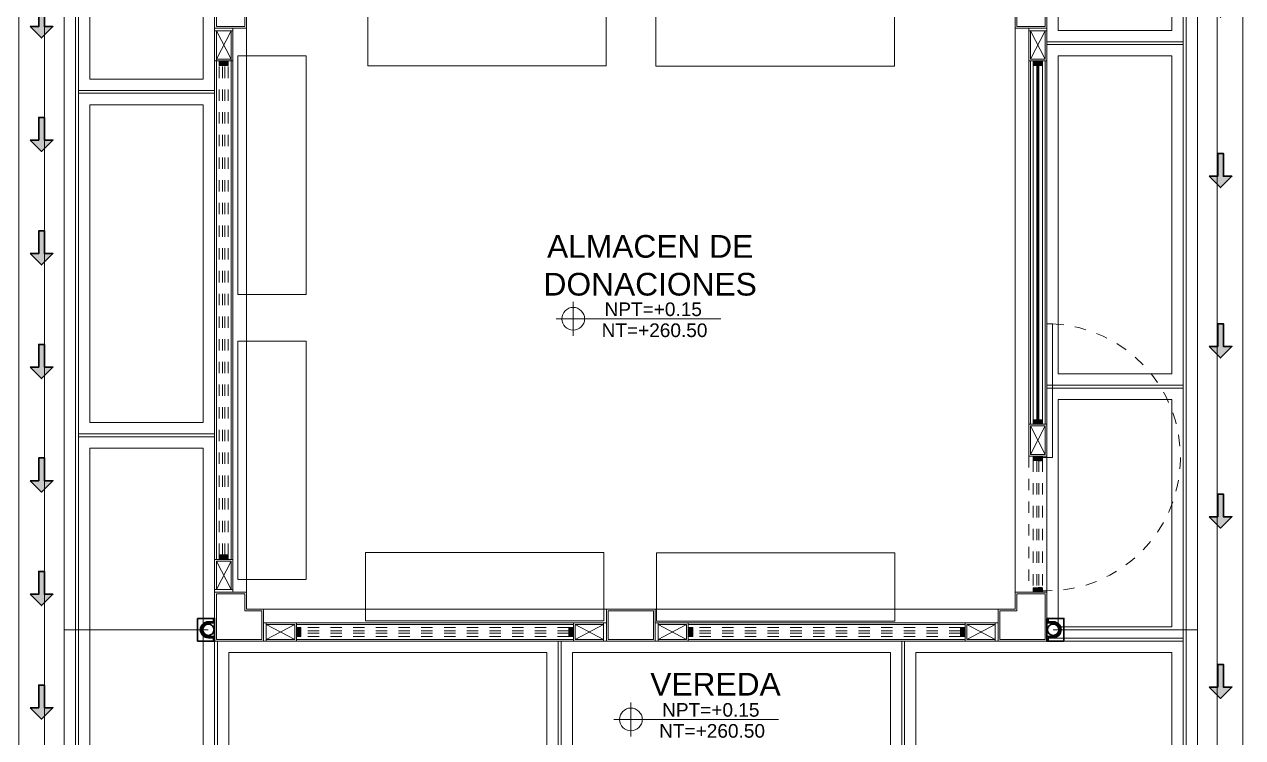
# Model space of a CAD drawing. Header units: metres. Extents: x 349075 to 349285, y 9281902 to 9282050.
# Drawn here: x 349133.6 to 349144.33, y 9281941.92 to 9281948.21 of the extents above; entities that cross this region are included whole.
import ezdxf

# ---------------------------------------------------------------- set-up
doc = ezdxf.new("R2010")
doc.units = ezdxf.units.M
doc.header["$LTSCALE"] = 0.25
for name, pattern in [('01 nivel$0$HIDDEN2', [0.1875, 0.125, -0.0625]), ('ACAD_ISO03W100', [30, 12, -18]), ('DASHED2', [0.762, 0.635, -0.127]), ('HIDDEN', [0.375, 0.25, -0.125])]:
    doc.linetypes.add(name, pattern=pattern)
for name, color, linetype, lineweight in [('.', 7, 'Continuous', 0), ('0_ CUNETAS', 151, 'Continuous', 5), ('0_VANOS', 30, 'Continuous', 9), ('ARQ-FONDO', 253, 'CONTINUOUS', 9), ('CUNETAS-RED', 5, 'CONTINUOUS', 18)]:
    doc.layers.add(name, color=color, linetype=linetype, lineweight=lineweight)
doc.styles.add('Arial_1', font='arial.ttf', dxfattribs={"height": 0.15})

# ---------------------------------------------------------------- blocks, each defined once
blk = doc.blocks.new('*U3844')
at = {"layer": '.', "lineweight": 30}
h = blk.add_hatch(color=1, dxfattribs=at)
h.dxf.hatch_style = 1
h.paths.add_polyline_path([(-0.025, -0.05), (-0.1, -0.05), (0, -0.15), (0.1, -0.05), (0.025, -0.05), (0.025, 0.15), (-0.025, 0.15)])
at = {"layer": '0_ CUNETAS', "color": 1, "lineweight": 30}
blk.add_lwpolyline([(-0.1, -0.05), (-0.025, -0.05), (-0.025, 0.15), (0.025, 0.15), (0.025, -0.05), (0.1, -0.05), (0, -0.15)], close=True, dxfattribs=at)
blk = doc.blocks.new('*U3817')
at = {"layer": '0_ CUNETAS', "color": 0, "linetype": 'ByBlock', "lineweight": -2, "transparency": 16777216}
for p in [(0, 19), (0, 18), (0, 17), (0, 16), (0, 15), (0, 14), (0, 13)]:
    blk.add_blockref('*U3844', p, dxfattribs=at)
blk = doc.blocks.new('*U3841')
at = {"layer": '.', "lineweight": 30}
h = blk.add_hatch(color=1, dxfattribs=at)
h.dxf.hatch_style = 1
h.paths.add_polyline_path([(-0.025, -0.05), (-0.1, -0.05), (0, -0.15), (0.1, -0.05), (0.025, -0.05), (0.025, 0.15), (-0.025, 0.15)])
at = {"layer": '0_ CUNETAS', "color": 1, "lineweight": 30}
blk.add_lwpolyline([(-0.1, -0.05), (-0.025, -0.05), (-0.025, 0.15), (0.025, 0.15), (0.025, -0.05), (0.1, -0.05), (0, -0.15)], close=True, dxfattribs=at)
blk = doc.blocks.new('*U3842')
at = {"layer": '0_ CUNETAS', "color": 0, "linetype": 'ByBlock', "lineweight": -2, "transparency": 16777216}
for p in [(0, 13.5), (0, 12), (0, 10.5), (0, 9), (0, 7.5), (0, 6), (0, 4.5), (0, 3), (0, 1.5), (0, 0)]:
    blk.add_blockref('*U3841', p, dxfattribs=at)
blk = doc.blocks.new('red drenaje')
at = {"layer": 'CUNETAS-RED', "lineweight": 0}
for p, q in [((-16.98, 70.028), (-16.98, 13.093)), ((-17.08, 69.905), (-17.08, 13.6)), ((-7.2, 37.073), (-7.2, 21.76))]:
    blk.add_line(p, q, dxfattribs=at)
blk.add_lwpolyline([(-17.48, 69.905), (-17.08, 69.905), (-17.08, 13.093), (-17.48, 13.093), (-17.48, 69.905)], dxfattribs=at)
at = {"layer": 'CUNETAS-RED', "lineweight": 0, "elevation": -41.097}
for points in [[(-7.1, 37.073), (-7.1, 21.971)], [(-7.1, 37.073), (-7.1, 21.741), (-6.7, 21.907), (-6.7, 37.073), (-7.1, 37.073)]]:
    blk.add_lwpolyline(points, dxfattribs=at)
at = {"layer": 'CUNETAS-RED', "lineweight": 0}
for name, p in [('*U3817', (-17.28, 11.237, 684.918)), ('*U3842', (-6.896, 22.919, 684.918))]:
    blk.add_blockref(name, p, dxfattribs=at)
blk = doc.blocks.new('columnas topico y donaciones')
at = {"layer": 'ARQ-FONDO', "elevation": 0}
for points in [[(-7.315, 10.885), (-7.315, 11.315), (-6.885, 11.315), (-6.885, 11.035), (-7.035, 11.035), (-7.035, 10.885)], [(-7.3, 10.9), (-7.3, 11.3), (-6.9, 11.3), (-6.9, 11.05), (-7.05, 11.05), (-7.05, 10.9)], [(-7.315, 0.415), (-7.315, -0.015), (-6.885, -0.015), (-6.885, 0.265), (-7.035, 0.265), (-7.035, 0.415)], [(-7.3, 0.4), (-7.3, 0), (-6.9, 0), (-6.9, 0.25), (-7.05, 0.25), (-7.05, 0.4)]]:
    blk.add_lwpolyline(points, close=True, dxfattribs=at)
at = {"layer": 'ARQ-FONDO'}
for points in [[(-3.865, 11.035), (-3.435, 11.035), (-3.435, 11.315), (-3.865, 11.315)], [(-3.85, 11.05), (-3.45, 11.05), (-3.45, 11.3), (-3.85, 11.3)], [(0.015, 10.885), (0.015, 11.315), (-0.415, 11.315), (-0.415, 11.035), (-0.265, 11.035), (-0.265, 10.885)], [(0, 10.9), (0, 11.3), (-0.4, 11.3), (-0.4, 11.05), (-0.25, 11.05), (-0.25, 10.9)], [(-7.035, 5.385), (-7.035, 5.815), (-7.315, 5.815), (-7.315, 5.385)], [(-7.05, 5.4), (-7.05, 5.8), (-7.3, 5.8), (-7.3, 5.4)], [(-3.865, 5.535), (-3.435, 5.535), (-3.435, 5.815), (-3.865, 5.815)], [(-3.85, 5.55), (-3.45, 5.55), (-3.45, 5.8), (-3.85, 5.8)], [(0.015, 5.385), (0.015, 5.815), (-0.265, 5.815), (-0.265, 5.385)], [(0, 5.4), (0, 5.8), (-0.25, 5.8), (-0.25, 5.4)], [(0.015, 0.415), (0.015, -0.015), (-0.415, -0.015), (-0.415, 0.265), (-0.265, 0.265), (-0.265, 0.415)], [(0, 0.4), (0, 0), (-0.4, 0), (-0.4, 0.25), (-0.25, 0.25), (-0.25, 0.4)], [(-3.865, -0.015), (-3.435, -0.015), (-3.435, 0.265), (-3.865, 0.265)], [(-3.85, 0), (-3.45, 0), (-3.45, 0.25), (-3.85, 0.25)]]:
    blk.add_lwpolyline(points, close=True, dxfattribs=at)
blk = doc.blocks.new('00_PTA_ 01')
at = {"layer": 'ARQ-FONDO'}
for points in [[(1.97, 0.105), (0.99, 0.105), (0.99, 0.065), (1.97, 0.065)], [(0, 0), (0.035, 0), (0.035, 0.025), (0.01, 0.025), (0.01, 0.065), (0, 0.065)], [(1, 0), (1, 0.065), (0.99, 0.065), (0.99, 0.025), (0.965, 0.025), (0.965, 0)]]:
    blk.add_lwpolyline(points, close=True, dxfattribs=at)
at = {"layer": 'ARQ-FONDO', "linetype": 'ACAD_ISO03W100', "ltscale": 0.01}
blk.add_arc((0.9904, 0.0646), 0.9804, 2.36213, 179.97615, dxfattribs=at)
at = {"layer": 'ARQ-FONDO', "linetype": 'HIDDEN', "ltscale": 0.25}
blk.add_arc((0.99, 0.065), 0.98, 359.9999999999994, 1.2213e-12, dxfattribs=at)
blk = doc.blocks.new('*U1465')
at = {"linetype": 'Continuous', "lineweight": 0, "true_color": 0xbebebe}
for points in [[(3037.252, 1360.543), (3037.212, 1360.543), (3037.212, 1360.463), (3037.252, 1360.463)], [(3040.412, 1360.543), (3040.372, 1360.543), (3040.372, 1360.463), (3040.412, 1360.463)]]:
    blk.add_hatch(color=9, dxfattribs=at).paths.add_polyline_path(points)
at = {"layer": '0_VANOS', "linetype": 'Continuous'}
for p, q in [((3037.252, 1360.513), (3040.372, 1360.513)), ((3037.252, 1360.503), (3040.372, 1360.503)), ((3037.252, 1360.493), (3040.372, 1360.493))]:
    blk.add_line(p, q, dxfattribs=at)
for points in [[(3037.212, 1360.543), (3037.212, 1360.463), (3037.252, 1360.463), (3037.252, 1360.543)], [(3037.252, 1360.543), (3040.372, 1360.543), (3040.372, 1360.463), (3037.252, 1360.463)], [(3040.372, 1360.543), (3040.372, 1360.463), (3040.412, 1360.463), (3040.412, 1360.543)]]:
    blk.add_lwpolyline(points, close=True, dxfattribs=at)
blk = doc.blocks.new('*U1462')
at = {"linetype": 'Continuous', "true_color": 0xbebebe}
for points in [[(3032.131, 1351.189), (3032.131, 1351.269), (3032.171, 1351.269), (3032.171, 1351.189)], [(3036.481, 1351.189), (3036.481, 1351.269), (3036.521, 1351.269), (3036.521, 1351.189)]]:
    blk.add_hatch(color=9, dxfattribs=at).paths.add_polyline_path(points)
at = {"layer": '0_VANOS', "linetype": 'Continuous'}
for p, q in [((3032.131, 1351.269), (3032.171, 1351.269)), ((3032.131, 1351.269), (3032.131, 1351.189)), ((3032.171, 1351.189), (3032.131, 1351.189)), ((3032.171, 1351.269), (3032.171, 1351.189)), ((3036.481, 1351.189), (3036.481, 1351.269)), ((3036.481, 1351.269), (3036.521, 1351.269)), ((3036.521, 1351.189), (3036.481, 1351.189)), ((3036.521, 1351.269), (3036.521, 1351.189))]:
    blk.add_line(p, q, dxfattribs=at)
at = {"layer": '0_VANOS', "linetype": '01 nivel$0$HIDDEN2', "ltscale": 0.5}
for p, q in [((3032.171, 1351.269), (3036.481, 1351.269)), ((3032.171, 1351.239), (3036.481, 1351.239)), ((3032.171, 1351.219), (3036.481, 1351.219)), ((3032.171, 1351.189), (3036.481, 1351.189))]:
    blk.add_line(p, q, dxfattribs=at)
at = {"layer": '0_VANOS', "linetype": '01 nivel$0$HIDDEN2'}
blk.add_line((3036.481, 1351.269), (3036.521, 1351.269), dxfattribs=at)
blk = doc.blocks.new('*U1460')
at = {"linetype": 'Continuous', "true_color": 0xbebebe}
for points in [[(3032.131, 1351.189), (3032.131, 1351.269), (3032.171, 1351.269), (3032.171, 1351.189)], [(3034.531, 1351.189), (3034.531, 1351.269), (3034.571, 1351.269), (3034.571, 1351.189)]]:
    blk.add_hatch(color=9, dxfattribs=at).paths.add_polyline_path(points)
at = {"layer": '0_VANOS', "linetype": 'Continuous'}
for p, q in [((3032.131, 1351.269), (3032.171, 1351.269)), ((3032.131, 1351.269), (3032.131, 1351.189)), ((3032.171, 1351.189), (3032.131, 1351.189)), ((3032.171, 1351.269), (3032.171, 1351.189)), ((3034.531, 1351.189), (3034.531, 1351.269)), ((3034.531, 1351.269), (3034.571, 1351.269)), ((3034.571, 1351.189), (3034.531, 1351.189)), ((3034.571, 1351.269), (3034.571, 1351.189))]:
    blk.add_line(p, q, dxfattribs=at)
at = {"layer": '0_VANOS', "linetype": '01 nivel$0$HIDDEN2', "ltscale": 0.5}
for p, q in [((3032.171, 1351.269), (3034.531, 1351.269)), ((3032.171, 1351.239), (3034.531, 1351.239)), ((3032.171, 1351.219), (3034.531, 1351.219)), ((3032.171, 1351.189), (3034.531, 1351.189))]:
    blk.add_line(p, q, dxfattribs=at)
at = {"layer": '0_VANOS', "linetype": '01 nivel$0$HIDDEN2'}
blk.add_line((3034.531, 1351.269), (3034.571, 1351.269), dxfattribs=at)
blk = doc.blocks.new('*U1461')
at = {"linetype": 'Continuous', "true_color": 0xbebebe}
for points in [[(3032.131, 1351.189), (3032.131, 1351.269), (3032.171, 1351.269), (3032.171, 1351.189)], [(3034.531, 1351.189), (3034.531, 1351.269), (3034.571, 1351.269), (3034.571, 1351.189)]]:
    blk.add_hatch(color=9, dxfattribs=at).paths.add_polyline_path(points)
at = {"layer": '0_VANOS', "linetype": 'Continuous'}
for p, q in [((3032.131, 1351.269), (3032.171, 1351.269)), ((3032.131, 1351.269), (3032.131, 1351.189)), ((3032.171, 1351.189), (3032.131, 1351.189)), ((3032.171, 1351.269), (3032.171, 1351.189)), ((3034.531, 1351.189), (3034.531, 1351.269)), ((3034.531, 1351.269), (3034.571, 1351.269)), ((3034.571, 1351.189), (3034.531, 1351.189)), ((3034.571, 1351.269), (3034.571, 1351.189))]:
    blk.add_line(p, q, dxfattribs=at)
at = {"layer": '0_VANOS', "linetype": '01 nivel$0$HIDDEN2', "ltscale": 0.5}
for p, q in [((3032.171, 1351.269), (3034.531, 1351.269)), ((3032.171, 1351.239), (3034.531, 1351.239)), ((3032.171, 1351.219), (3034.531, 1351.219)), ((3032.171, 1351.189), (3034.531, 1351.189))]:
    blk.add_line(p, q, dxfattribs=at)
at = {"layer": '0_VANOS', "linetype": '01 nivel$0$HIDDEN2'}
blk.add_line((3034.531, 1351.269), (3034.571, 1351.269), dxfattribs=at)
blk = doc.blocks.new('Cotas de elevación - M_Cota de elevación - Destino rellenado-517392-Nivel 1')
at = {"layer": 'ARQ-FONDO'}
for p, q in [((0, -0.0015), (0, 0.0015)), ((-0.0015, 0), (0.013, 0))]:
    blk.add_line(p, q, dxfattribs=at)
blk.add_circle((0, 0), 0.001, dxfattribs=at)
blk = doc.blocks.new('montante')
at = {"layer": 'ARQ-FONDO', "lineweight": 30}
for p, q in [((0, 0.07), (0.045, 0.07)), ((0, 0.06), (0.055, 0.06)), ((0.045, 0.07), (0.045, 0.095)), ((0, -0.06), (0.055, -0.06)), ((0, -0.07), (0.045, -0.07)), ((0.045, -0.07), (0.045, -0.095))]:
    blk.add_line(p, q, dxfattribs=at)
blk.add_lwpolyline([(-0.095, 0.1), (-0.095, -0.1), (0.055, -0.1), (0.055, 0.1)], close=True, dxfattribs=at)
blk.add_circle((0, 0), 0.05, dxfattribs=at)
for centre, radius, start, end in [((0, 0), 0.07, 90, 270), ((0, 0), 0.06, 90, 270), ((0.05, 0.095), 0.005, 0, 180), ((0.05, -0.095), 0.005, 180, 0)]:
    blk.add_arc(centre, radius, start, end, dxfattribs=at)
blk = doc.blocks.new('*U1274')
at = {"linetype": 'Continuous', "true_color": 0xbebebe}
for points in [[(3032.131, 1351.189), (3032.131, 1351.269), (3032.171, 1351.269), (3032.171, 1351.189)], [(3033.291, 1351.189), (3033.291, 1351.269), (3033.331, 1351.269), (3033.331, 1351.189)]]:
    blk.add_hatch(color=9, dxfattribs=at).paths.add_polyline_path(points)
at = {"layer": '0_VANOS', "linetype": 'Continuous'}
for p, q in [((3032.131, 1351.269), (3032.171, 1351.269)), ((3032.131, 1351.269), (3032.131, 1351.189)), ((3032.171, 1351.189), (3032.131, 1351.189)), ((3032.171, 1351.269), (3032.171, 1351.189)), ((3033.291, 1351.189), (3033.291, 1351.269)), ((3033.291, 1351.269), (3033.331, 1351.269)), ((3033.331, 1351.189), (3033.291, 1351.189)), ((3033.331, 1351.269), (3033.331, 1351.189))]:
    blk.add_line(p, q, dxfattribs=at)
at = {"layer": '0_VANOS', "linetype": '01 nivel$0$HIDDEN2', "ltscale": 0.5}
for p, q in [((3032.171, 1351.269), (3033.291, 1351.269)), ((3032.171, 1351.239), (3033.291, 1351.239)), ((3032.171, 1351.219), (3033.291, 1351.219)), ((3032.171, 1351.189), (3033.291, 1351.189))]:
    blk.add_line(p, q, dxfattribs=at)
at = {"layer": '0_VANOS', "linetype": '01 nivel$0$HIDDEN2'}
blk.add_line((3033.291, 1351.269), (3033.331, 1351.269), dxfattribs=at)
blk = doc.blocks.new('edf 2 pg bloque')
at = {"layer": 'ARQ-FONDO'}
for p, q in [((-7.315, -6.205, 726.015), (-7.185, -5.955, 726.015)), ((-7.315, -5.955, 726.015), (-7.185, -6.205, 726.015)), ((-0.145, -6.205, 726.015), (-0.015, -5.955, 726.015)), ((-0.145, -5.955, 726.015), (-0.015, -6.205, 726.015)), ((-7.315, -10.61, 726.015), (-7.315, -6.07, 726.015)), ((-7.185, -10.61, 726.015), (-7.185, -6.07, 726.015)), ((-0.16, -6.07, 726.015), (-0.16, -9.42, 726.015)), ((0, -6.07, 726.015), (0, -9.42, 726.015)), ((-7.33, -10.61, 726.015), (-7.33, -6.22, 726.015)), ((-7.17, -10.61, 726.015), (-7.17, -6.22, 726.015)), ((-0.145, -6.22, 726.015), (-0.145, -9.42, 726.015)), ((-0.015, -6.22, 726.015), (-0.015, -9.42, 726.015)), ((-0.145, -9.435, 726.015), (-0.015, -9.685, 726.015)), ((-0.145, -9.685, 726.015), (-0.015, -9.435, 726.015)), ((0, -9.7, 726.015), (-0.16, -9.7, 726.015)), ((-7.315, -10.625, 726.015), (-7.185, -10.875, 726.015)), ((-7.315, -10.875, 726.015), (-7.185, -10.625, 726.015)), ((-6.625, -11.315, 705.466), (-6.875, -11.185, 705.466)), ((-6.875, -11.315, 705.466), (-6.625, -11.185, 705.466)), ((-4.17, -11.17, 726.015), (-6.61, -11.17, 726.015)), ((-4.17, -11.185, 726.015), (-6.61, -11.185, 726.015)), ((-4.155, -11.315, 726.015), (-3.905, -11.185, 726.015)), ((-3.905, -11.315, 726.015), (-4.155, -11.185, 726.015)), ((-3.175, -11.315, 726.015), (-3.425, -11.185, 726.015)), ((-3.425, -11.315, 726.015), (-3.175, -11.185, 726.015)), ((-0.72, -11.17, 726.015), (-3.16, -11.17, 726.015)), ((-0.72, -11.185, 726.015), (-3.16, -11.185, 726.015)), ((-0.705, -11.315, 726.015), (-0.455, -11.185, 726.015)), ((-0.455, -11.315, 726.015), (-0.705, -11.185, 726.015)), ((-4.17, -11.315, 726.015), (-6.61, -11.315, 726.015)), ((-4.22, -11.33, 726.015), (-6.61, -11.33, 726.015)), ((-0.72, -11.315, 726.015), (-3.16, -11.315, 726.015)), ((-0.72, -11.33, 726.015), (-3.16, -11.33, 726.015))]:
    blk.add_line(p, q, dxfattribs=at)
at = {"layer": 'ARQ-FONDO', "ltscale": 0.7}
for points, elevation in [([(-8.83, 1.67), (1.5, 1.67), (1.5, -12.66), (-8.83, -12.66)], 1410.933), ([(-7.05, -0.43), (-7.33, -0.43), (-7.33, -10.9), (-7.05, -10.9)], 726.015), ([(-0.43, -11.33), (-0.43, -11.05), (-6.9, -11.05), (-6.9, -11.33)], 746.564)]:
    blk.add_lwpolyline(points, close=True, dxfattribs=dict(at, elevation=elevation))
blk.add_lwpolyline([(0, -0.43), (-0.28, -0.43), (-0.28, -10.9), (0, -10.9)], close=True, dxfattribs=at)
at = {"layer": 'ARQ-FONDO', "lineweight": 0, "elevation": 726.015}
for points in [[(-5.981, -6.262), (-3.881, -6.262), (-3.881, -5.662), (-5.981, -5.662)], [(-3.444, -6.266), (-1.343, -6.266), (-1.343, -5.666), (-3.444, -5.666)], [(-6.525, -8.276), (-6.525, -6.175), (-7.125, -6.175), (-7.125, -8.276)], [(-6.525, -10.789), (-6.525, -8.689), (-7.125, -8.689), (-7.125, -10.789)], [(-3.902, -10.551), (-6.002, -10.551), (-6.002, -11.151), (-3.902, -11.151)], [(-1.34, -10.554), (-3.44, -10.554), (-3.44, -11.154), (-1.34, -11.154)]]:
    blk.add_lwpolyline(points, close=True, dxfattribs=at)
at = {"layer": 'ARQ-FONDO'}
for points, elevation in [([(-7.33, -5.93), (-7.33, -5.955), (-7.17, -5.955), (-7.17, -5.93)], 726.015), ([(-7.33, -5.955), (-7.33, -6.22), (-7.17, -6.22), (-7.17, -5.955)], 726.015), ([(-7.315, -5.955), (-7.315, -6.205), (-7.185, -6.205), (-7.185, -5.955)], 726.015), ([(-0.16, -5.93), (-0.16, -5.955), (0, -5.955), (0, -5.93)], 726.015), ([(-0.16, -5.955), (-0.16, -6.22), (0, -6.22), (0, -5.955)], 726.015), ([(-0.145, -5.955), (-0.145, -6.205), (-0.015, -6.205), (-0.015, -5.955)], 726.015), ([(-0.16, -9.7), (-0.16, -9.42), (0, -9.42), (0, -9.7)], 726.015), ([(-0.145, -9.685), (-0.145, -9.435), (-0.015, -9.435), (-0.015, -9.685)], 726.015), ([(-7.33, -10.875), (-7.33, -10.61), (-7.17, -10.61), (-7.17, -10.875)], 726.015), ([(-7.315, -10.875), (-7.315, -10.625), (-7.185, -10.625), (-7.185, -10.875)], 726.015), ([(-7.33, -10.875), (-7.33, -10.9), (-7.17, -10.9), (-7.17, -10.875)], 726.015), ([(-6.9, -11.33), (-6.875, -11.33), (-6.875, -11.17), (-6.9, -11.17)], 705.466), ([(-6.875, -11.33), (-6.61, -11.33), (-6.61, -11.17), (-6.875, -11.17)], 705.466), ([(-6.875, -11.315), (-6.625, -11.315), (-6.625, -11.185), (-6.875, -11.185)], 705.466), ([(-3.905, -11.33), (-4.17, -11.33), (-4.17, -11.17), (-3.905, -11.17)], 726.015), ([(-3.905, -11.315), (-4.155, -11.315), (-4.155, -11.185), (-3.905, -11.185)], 726.015), ([(-3.905, -11.33), (-3.88, -11.33), (-3.88, -11.17), (-3.905, -11.17)], 726.015), ([(-3.45, -11.33), (-3.425, -11.33), (-3.425, -11.17), (-3.45, -11.17)], 726.015), ([(-3.425, -11.33), (-3.16, -11.33), (-3.16, -11.17), (-3.425, -11.17)], 726.015), ([(-3.425, -11.315), (-3.175, -11.315), (-3.175, -11.185), (-3.425, -11.185)], 726.015), ([(-0.455, -11.33), (-0.72, -11.33), (-0.72, -11.17), (-0.455, -11.17)], 726.015), ([(-0.455, -11.315), (-0.705, -11.315), (-0.705, -11.185), (-0.455, -11.185)], 726.015), ([(-0.455, -11.33), (-0.43, -11.33), (-0.43, -11.17), (-0.455, -11.17)], 726.015)]:
    blk.add_lwpolyline(points, close=True, dxfattribs=dict(at, elevation=elevation))
at = {"layer": 'ARQ-FONDO', "linetype": 'DASHED2', "ltscale": 0.3, "elevation": 726.015}
blk.add_lwpolyline([(0, -10.9), (0, -9.7), (-0.16, -9.7), (-0.16, -10.9)], close=True, dxfattribs=at)
at = {"layer": 'ARQ-FONDO'}
blk.add_blockref('columnas topico y donaciones', (-0.015, -11.315, 726.015), dxfattribs=at)
at = {"layer": 'ARQ-FONDO', "xscale": -1}
for name, p, rotation in [('*U1462', (-1358.479, -3042.741, 726.015), 270), ('*U1465', (-1360.583, -3046.632, 726.015), 270), ('*U1274', (1351.149, 3022.431, 726.015), 90)]:
    blk.add_blockref(name, p, dxfattribs=dict(at, rotation=rotation))
at = {"layer": 'ARQ-FONDO', "xscale": 99.99999999999991, "yscale": 99.99999999999991, "zscale": 99.99999999999991}
blk.add_blockref('Cotas de elevación - M_Cota de elevación - Destino rellenado-517392-Nivel 1', (-4.172, -8.491, 989.474), dxfattribs=at)
at = {"layer": 'ARQ-FONDO', "xscale": -1.199999999999817, "yscale": 1.199999999999817, "zscale": 1.199999999999817, "rotation": 270}
blk.add_blockref('00_PTA_ 01', (-0.078, -10.9, 726.015), dxfattribs=at)
at = {"layer": 'ARQ-FONDO', "lineweight": 0}
blk.add_blockref('montante', (-7.385, -11.23, 726.015), dxfattribs=at)
at = {"layer": 'ARQ-FONDO', "lineweight": 0, "rotation": 180}
blk.add_blockref('montante', (0.055, -11.23, 726.015), dxfattribs=at)
at = {"layer": 'ARQ-FONDO', "xscale": -1}
for name, p in [('*U1460', (3027.961, -1362.479, 726.015)), ('*U1461', (3031.411, -1362.479, 726.015))]:
    blk.add_blockref(name, p, dxfattribs=at)
at = {"layer": 'ARQ-FONDO', "char_height": 0.2, "attachment_point": 1, "style": 'Arial_1'}
for s, insert, width in [('\\pxqc;ALMACEN DE DONACIONES', (-4.467, -7.753, 989.474), 1.9453), ('\\pxqc;VEREDA', (-4.094, -11.61, 726.015), 2.3499)]:
    blk.add_mtext(s, dxfattribs=dict(at, insert=insert, width=width))
at = {"layer": 'ARQ-FONDO', "char_height": 0.12, "width": 0.90214, "attachment_point": 1, "line_spacing_factor": 0.941778, "style": 'Arial_1'}
for s, insert in [('NPT=+0.15', (-3.896, -8.347, 989.474)), ('NT=+260.50', (-3.922, -8.532, 989.474)), ('NPT=+0.15', (-3.389, -11.876, 726.015))]:
    blk.add_mtext(s, dxfattribs=dict(at, insert=insert))
blk = doc.blocks.new('JUNTA VEREDA')
at = {"layer": 'ARQ-FONDO'}
blk.add_lwpolyline([(-0.013, 1.2), (0.012, 1.2), (0.012, 0), (-0.013, 0)], close=True, dxfattribs=at)
blk = doc.blocks.new('verda bloque edf 02 pg')
at = {"layer": 'ARQ-FONDO', "elevation": 726.015}
for points in [[(0, 0), (-9.73, 0), (-9.73, -13.33), (0, -13.33)], [(-8.53, -7.279), (-8.53, -4.279), (-9.73, -4.279), (-9.73, -7.279)], [(-8.63, -7.179), (-8.63, -4.379), (-9.63, -4.379), (-9.63, -7.179)], [(-8.53, -10.305), (-8.53, -7.305), (-9.73, -7.305), (-9.73, -10.305)], [(-8.63, -10.205), (-8.63, -7.405), (-9.63, -7.405), (-9.63, -10.205)], [(-8.53, -13.33), (-8.53, -10.33), (-9.73, -10.33), (-9.73, -13.33)], [(-8.63, -13.23), (-8.63, -10.43), (-9.63, -10.43), (-9.63, -13.23)], [(-8.505, -13.33), (-5.505, -13.33), (-5.505, -12.13), (-8.505, -12.13)], [(-8.405, -13.23), (-5.605, -13.23), (-5.605, -12.23), (-8.405, -12.23)], [(-5.479, -13.33), (-2.479, -13.33), (-2.479, -12.13), (-5.479, -12.13)], [(-5.379, -13.23), (-2.579, -13.23), (-2.579, -12.23), (-5.379, -12.23)], [(-2.454, -13.33), (0, -13.33), (0, -12.13), (-2.454, -12.13)], [(-2.354, -13.23), (-0.1, -13.23), (-0.1, -12.23), (-2.354, -12.23)]]:
    blk.add_lwpolyline(points, close=True, dxfattribs=at)
at = {"layer": 'ARQ-FONDO'}
for points in [[(0, -6.851), (0, -3.851), (-1.2, -3.851), (-1.2, -6.851)], [(-0.1, -6.751), (-0.1, -3.951), (-1.1, -3.951), (-1.1, -6.751)], [(0, -9.876), (0, -6.876), (-1.2, -6.876), (-1.2, -9.876)], [(-0.1, -9.776), (-0.1, -6.976), (-1.1, -6.976), (-1.1, -9.776)], [(0, -12.105), (0, -9.902), (-1.2, -9.902), (-1.2, -12.105)], [(-0.1, -12.005), (-0.1, -10.002), (-1.1, -10.002), (-1.1, -12.005)]]:
    blk.add_lwpolyline(points, close=True, dxfattribs=at)
at = {"layer": 'ARQ-FONDO', "rotation": 90}
for p in [(0, -6.863), (-8.53, -7.291, 726.015), (0, -9.888), (-8.53, -10.317, 726.015), (0, -12.117, 726.015)]:
    blk.add_blockref('JUNTA VEREDA', p, dxfattribs=at)
at = {"layer": 'ARQ-FONDO'}
for p in [(-8.517, -13.33, 726.015), (-5.491, -13.33, 726.015), (-2.466, -13.33, 726.015)]:
    blk.add_blockref('JUNTA VEREDA', p, dxfattribs=at)
at = {"layer": 'ARQ-FONDO', "xscale": 99.99999999999991, "yscale": 99.99999999999991, "zscale": 99.99999999999991}
blk.add_blockref('Cotas de elevación - M_Cota de elevación - Destino rellenado-517392-Nivel 1', (-4.864, -12.82, 726.015), dxfattribs=at)
at = {"layer": 'ARQ-FONDO', "insert": (-4.615, -12.861, 726.015), "char_height": 0.12, "width": 0.90214, "attachment_point": 1, "line_spacing_factor": 0.941778, "style": 'Arial_1'}
blk.add_mtext('NT=+260.50', dxfattribs=at)

msp = doc.modelspace()

# ---------------------------------------------------------------- linework, layer by layer
at = {"layer": 'ARQ-FONDO', "lineweight": 0}
for p, q in [((349135.224, 9281942.875, 0), (349133.955, 9281942.875, 0)), ((349142.665, 9281942.875), (349143.935, 9281942.875))]:
    msp.add_line(p, q, dxfattribs=at)
at = {"layer": 'ARQ-FONDO', "elevation": 0}
msp.add_lwpolyline([(349135.28, 9281954.105), (349142.61, 9281954.105), (349142.61, 9281942.774), (349135.28, 9281942.774)], close=True, dxfattribs=at)

# ---------------------------------------------------------------- block references
at = {"layer": 'ARQ-FONDO', "lineweight": 5}
for name, p in [('edf 2 pg bloque', (349142.61, 9281954.105, -726.015)), ('verda bloque edf 02 pg', (349143.81, 9281954.905, -726.015))]:
    msp.add_blockref(name, p, dxfattribs=at)
at = {"layer": 'CUNETAS-RED', "lineweight": 30}
msp.add_blockref('red drenaje', (349151.035, 9281918.001), dxfattribs=at)

doc.saveas('drawing.dxf')
